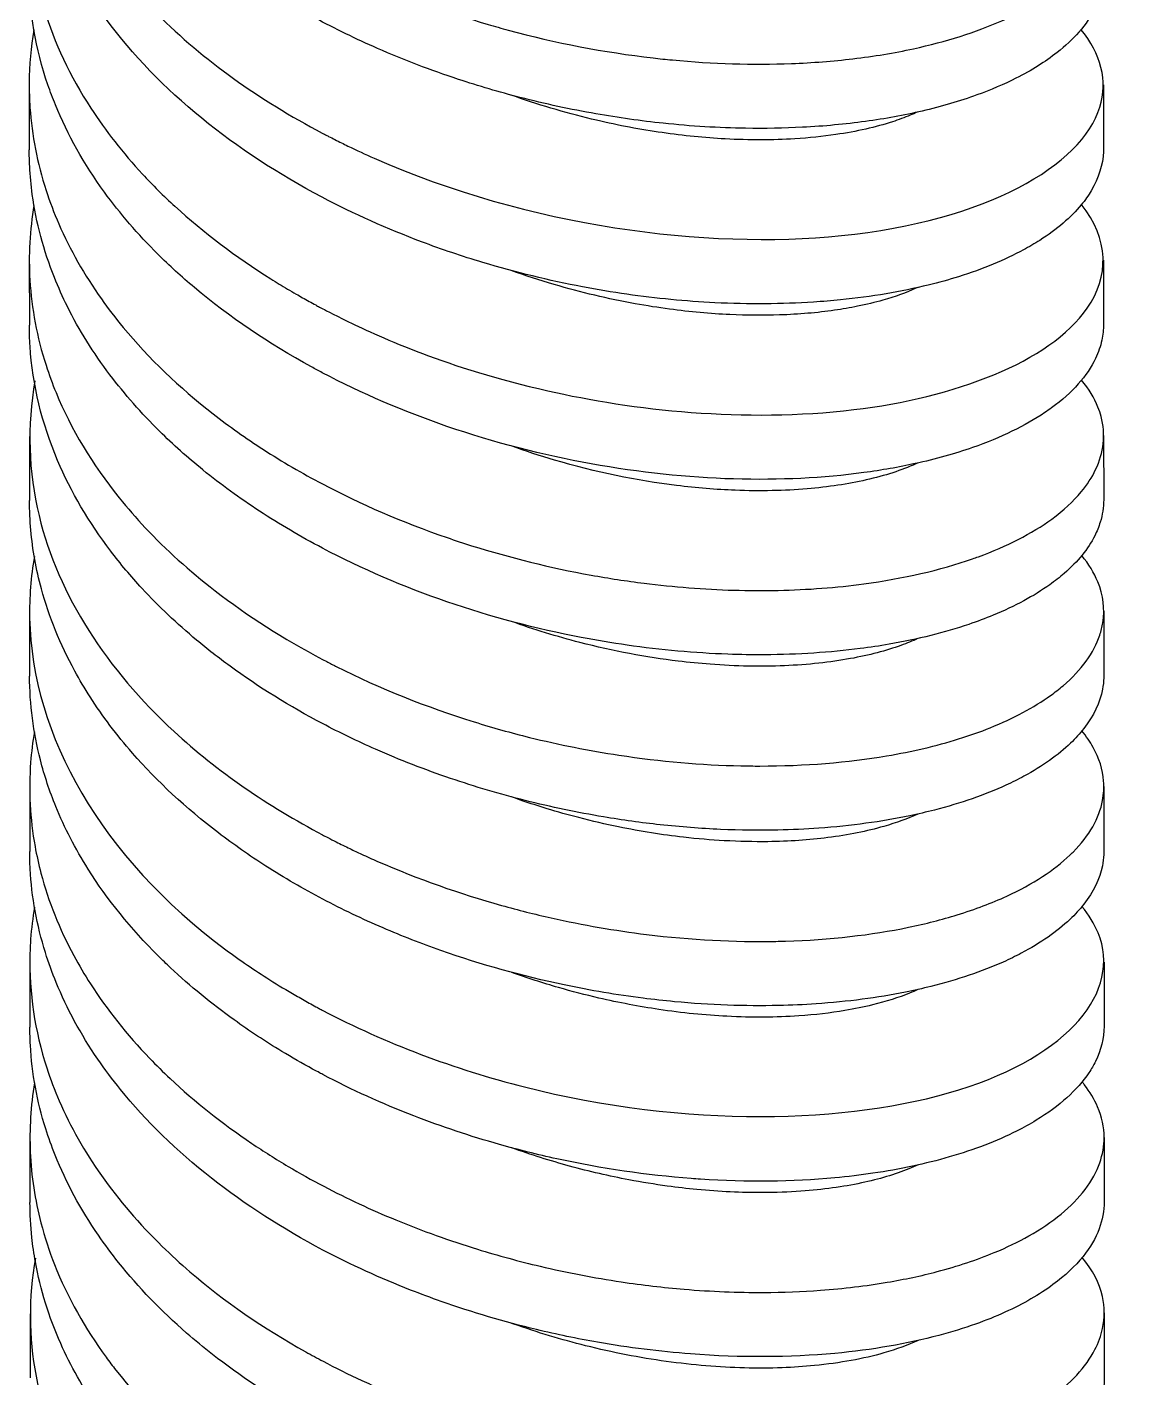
# Model space of a CAD drawing. Header units: millimetres. Extents: x 129 to 6329, y 33 to 3553.
# Drawn here: x 5159.26 to 5179.65, y 2827.37 to 2852.52 of the extents above; entities that cross this region are included whole.
import ezdxf

# ---------------------------------------------------------------- set-up
doc = ezdxf.new("R2010")
doc.units = ezdxf.units.MM
doc.layers.add('vistasIsometricas', color=255, linetype='Continuous')

msp = doc.modelspace()

# ---------------------------------------------------------------- linework, layer by layer
at = {"layer": 'vistasIsometricas', "extrusion": (1e-16, 0.816497, 0.57735)}
for p, q in [((5176.802, 2852.404), (5176.802, 2852.404)), ((5159.303, 2851.436), (5159.304, 2850.24)), ((5179.303, 2851.451), (5179.304, 2850.255)), ((5176.805, 2849.137), (5176.805, 2849.137)), ((5159.305, 2848.169), (5159.306, 2846.973)), ((5179.305, 2848.183), (5179.306, 2846.987)), ((5159.308, 2844.901), (5159.309, 2843.706)), ((5179.308, 2844.916), (5179.309, 2843.72)), ((5176.809, 2842.602), (5176.809, 2842.602)), ((5159.31, 2841.634), (5159.311, 2840.438)), ((5179.31, 2841.649), (5179.311, 2840.453)), ((5176.812, 2839.335), (5176.812, 2839.335)), ((5159.313, 2838.367), (5159.313, 2837.171)), ((5179.313, 2838.381), (5179.313, 2837.185)), ((5176.814, 2836.067), (5176.814, 2836.067)), ((5159.315, 2835.099), (5159.316, 2833.903)), ((5179.315, 2835.114), (5179.316, 2833.918)), ((5176.817, 2832.8), (5176.817, 2832.8)), ((5159.317, 2831.832), (5159.318, 2830.636)), ((5179.317, 2831.847), (5179.318, 2830.651)), ((5159.32, 2828.565), (5159.321, 2827.369)), ((5179.32, 2828.579), (5179.321, 2827.383))]:
    msp.add_line(p, q, dxfattribs=at)
at = {"layer": 'vistasIsometricas'}
for points, knots in [([(5179.302, 2853.522), (5179.302, 2853.481), (5179.3, 2853.441), (5179.281, 2853.229), (5179.233, 2853.058), (5179.078, 2852.733), (5178.976, 2852.579), (5178.731, 2852.298), (5178.596, 2852.171), (5178.224, 2851.878), (5177.968, 2851.717), (5177.453, 2851.458), (5177.21, 2851.354), (5176.633, 2851.145), (5176.292, 2851.044), (5175.594, 2850.882), (5175.242, 2850.817), (5174.498, 2850.715), (5174.107, 2850.678), (5173.357, 2850.64), (5173.004, 2850.633), (5172.142, 2850.647), (5171.629, 2850.677), (5170.693, 2850.776), (5170.275, 2850.834), (5169.383, 2850.991), (5168.911, 2851.093), (5168.056, 2851.313), (5167.673, 2851.425), (5166.782, 2851.719), (5166.279, 2851.911), (5165.389, 2852.301), (5165, 2852.49), (5164.335, 2852.849), (5164.056, 2853.012), (5163.563, 2853.322), (5163.348, 2853.467), (5162.603, 2853.999), (5162.111, 2854.412), (5161.547, 2854.976), (5161.428, 2855.102), (5160.915, 2855.672), (5160.57, 2856.135), (5160.163, 2856.82), (5160.052, 2857.026), (5159.71, 2857.743), (5159.533, 2858.264), (5159.393, 2858.95), (5159.366, 2859.108), (5159.313, 2859.525), (5159.297, 2859.784), (5159.297, 2860.042)], [0.567246, 0.567246, 0.567246, 0.567246, 0.584331, 0.584331, 0.656383, 0.656383, 0.723903, 0.723903, 0.78301, 0.78301, 0.865855, 0.865855, 0.928923, 0.928923, 1.004345, 1.004345, 1.073142, 1.073142, 1.142963, 1.142963, 1.202319, 1.202319, 1.284392, 1.284392, 1.349591, 1.349591, 1.4226, 1.4226, 1.482381, 1.482381, 1.563335, 1.563335, 1.629369, 1.629369, 1.679683, 1.679683, 1.72072, 1.72072, 1.825993, 1.825993, 1.855598, 1.855598, 1.957893, 1.957893, 2.001186, 2.001186, 2.106495, 2.106495, 2.137807, 2.137807, 2.188916, 2.188916, 2.188916, 2.188916]), ([(5159.397, 2859.005), (5159.27, 2858.276), (5159.27, 2857.538), (5159.409, 2856.81), (5159.685, 2855.362), (5160.486, 2853.963), (5161.693, 2852.761), (5162.543, 2851.914), (5163.591, 2851.166), (5164.757, 2850.551)], [0.826781853, 0.826781853, 0.826781853, 0.826781853, 0.827814522, 0.827814522, 0.827814522, 0.829866931, 0.829866931, 0.829866931, 0.831312016, 0.831312016, 0.831312016, 0.831312016]), ([(5164.758, 2849.355), (5163.943, 2849.785), (5163.188, 2850.278), (5161.824, 2851.389), (5161.227, 2852.007), (5160.631, 2852.814), (5160.529, 2852.963), (5160.119, 2853.601), (5159.868, 2854.105), (5159.615, 2854.808), (5159.556, 2854.997), (5159.371, 2855.703), (5159.302, 2856.226), (5159.299, 2856.759), (5159.299, 2856.767), (5159.299, 2856.775)], [0.0000173, 0.0000173, 0.0000173, 0.0000173, 0.1416785, 0.1416785, 0.2873093, 0.2873093, 0.3197907, 0.3197907, 0.4245694, 0.4245694, 0.4625425, 0.4625425, 0.5660471, 0.5660471, 0.5676052, 0.5676052, 0.5676052, 0.5676052]), ([(5159.387, 2855.739), (5159.354, 2855.543), (5159.331, 2855.346), (5159.316, 2855.149), (5159.266, 2854.449), (5159.336, 2853.739), (5159.529, 2853.036), (5159.545, 2852.978), (5159.562, 2852.919), (5159.58, 2852.86), (5159.772, 2852.232), (5160.064, 2851.611), (5160.452, 2851.013), (5160.725, 2850.592), (5161.047, 2850.181), (5161.412, 2849.787), (5161.602, 2849.582), (5161.804, 2849.381), (5162.017, 2849.186), (5162.548, 2848.7), (5163.148, 2848.246), (5163.804, 2847.834), (5163.905, 2847.77), (5164.008, 2847.708), (5164.112, 2847.646), (5164.166, 2847.614), (5164.219, 2847.583), (5164.273, 2847.552), (5164.353, 2847.506), (5164.433, 2847.461), (5164.515, 2847.416), (5164.555, 2847.394), (5164.596, 2847.371), (5164.637, 2847.349), (5164.661, 2847.336), (5164.685, 2847.323), (5164.71, 2847.31), (5164.726, 2847.302), (5164.743, 2847.293), (5164.758, 2847.285), (5164.759, 2847.284), (5164.76, 2847.284), (5164.76, 2847.284)], [0.833719134, 0.833719134, 0.833719134, 0.833719134, 0.833934774, 0.833934774, 0.833934774, 0.83469708, 0.83469708, 0.83469708, 0.834760799, 0.834760799, 0.834760799, 0.835444381, 0.835444381, 0.835444381, 0.835926617, 0.835926617, 0.835926617, 0.836177529, 0.836177529, 0.836177529, 0.836800981, 0.836800981, 0.836800981, 0.836897289, 0.836897289, 0.836897289, 0.836946708, 0.836946708, 0.836946708, 0.837019572, 0.837019572, 0.837019572, 0.837056003, 0.837056003, 0.837056003, 0.837077693, 0.837077693, 0.837077693, 0.837091665, 0.837091665, 0.837091665, 0.837092435, 0.837092435, 0.837092435, 0.837092435]), ([(5164.755, 2853.819), (5165.03, 2853.673), (5165.315, 2853.534), (5165.607, 2853.402), (5166.312, 2853.083), (5167.064, 2852.804), (5167.846, 2852.574), (5167.972, 2852.537), (5168.097, 2852.501), (5168.224, 2852.467), (5169.1, 2852.23), (5170.01, 2852.054), (5170.918, 2851.949), (5171.038, 2851.935), (5171.158, 2851.922), (5171.278, 2851.911), (5172.029, 2851.84), (5172.776, 2851.817), (5173.495, 2851.844), (5173.886, 2851.859), (5174.269, 2851.889), (5174.639, 2851.933), (5175.03, 2851.979), (5175.408, 2852.042), (5175.768, 2852.12), (5176.376, 2852.252), (5176.932, 2852.428), (5177.413, 2852.642), (5177.467, 2852.666), (5177.519, 2852.69), (5177.57, 2852.715), (5178.068, 2852.953), (5178.477, 2853.235), (5178.771, 2853.545), (5178.883, 2853.662), (5178.977, 2853.783), (5179.055, 2853.908), (5179.175, 2854.102), (5179.253, 2854.304), (5179.285, 2854.509), (5179.332, 2854.818), (5179.274, 2855.135), (5179.103, 2855.444), (5179.093, 2855.462), (5179.083, 2855.479), (5179.073, 2855.497), (5179.021, 2855.583), (5178.961, 2855.669), (5178.891, 2855.753)], [0.82553171, 0.82553171, 0.82553171, 0.82553171, 0.82601682, 0.82601682, 0.82601682, 0.82718657, 0.82718657, 0.82718657, 0.82737358, 0.82737358, 0.82737358, 0.82867017, 0.82867017, 0.82867017, 0.82884144, 0.82884144, 0.82884144, 0.82991394, 0.82991394, 0.82991394, 0.83049631, 0.83049631, 0.83049631, 0.83111089, 0.83111089, 0.83111089, 0.83215118, 0.83215118, 0.83215118, 0.83226588, 0.83226588, 0.83226588, 0.83338307, 0.83338307, 0.83338307, 0.83380604, 0.83380604, 0.83380604, 0.83446598, 0.83446598, 0.83446598, 0.83546091, 0.83546091, 0.83546091, 0.83551751, 0.83551751, 0.83551751, 0.83579746, 0.83579746, 0.83579746, 0.83579746]), ([(5164.761, 2846.088), (5164.693, 2846.124), (5164.626, 2846.16), (5164.559, 2846.196), (5163.765, 2846.63), (5163.03, 2847.126), (5162.38, 2847.673), (5162.14, 2847.874), (5161.912, 2848.083), (5161.697, 2848.297), (5161.327, 2848.665), (5160.994, 2849.052), (5160.703, 2849.452), (5160.326, 2849.973), (5160.019, 2850.518), (5159.791, 2851.077), (5159.741, 2851.2), (5159.695, 2851.322), (5159.652, 2851.446), (5159.42, 2852.121), (5159.302, 2852.814), (5159.302, 2853.508)], [0.160791775, 0.160791775, 0.160791775, 0.160791775, 0.160875622, 0.160875622, 0.160875622, 0.161870504, 0.161870504, 0.161870504, 0.162236864, 0.162236864, 0.162236864, 0.162865408, 0.162865408, 0.162865408, 0.163681952, 0.163681952, 0.163681952, 0.163860288, 0.163860288, 0.163860288, 0.164835355, 0.164835355, 0.164835355, 0.164835355]), ([(5159.39, 2852.472), (5159.335, 2852.146), (5159.306, 2851.817), (5159.302, 2851.334), (5159.307, 2851.18), (5159.352, 2850.507), (5159.453, 2849.991), (5159.686, 2849.273), (5159.765, 2849.064), (5160.063, 2848.378), (5160.329, 2847.912), (5160.774, 2847.282), (5160.91, 2847.105), (5161.53, 2846.355), (5162.093, 2845.815), (5163.026, 2845.089), (5163.338, 2844.868), (5164.015, 2844.431), (5164.382, 2844.217), (5164.762, 2844.017)], [2.6086824, 2.6086824, 2.6086824, 2.6086824, 2.6735431, 2.6735431, 2.7039789, 2.7039789, 2.8064462, 2.8064462, 2.8489502, 2.8489502, 2.9474521, 2.9474521, 2.9867443, 2.9867443, 3.1173708, 3.1173708, 3.1783057, 3.1783057, 3.2443084, 3.2443084, 3.2443084, 3.2443084]), ([(5164.757, 2850.551), (5164.774, 2850.543), (5164.797, 2850.53), (5164.817, 2850.52), (5164.836, 2850.51), (5164.856, 2850.499), (5164.876, 2850.489), (5164.916, 2850.469), (5164.956, 2850.448), (5164.996, 2850.428), (5165.076, 2850.388), (5165.157, 2850.348), (5165.237, 2850.309), (5165.399, 2850.231), (5165.563, 2850.155), (5165.728, 2850.082), (5168.602, 2848.809), (5171.896, 2848.382), (5174.426, 2848.641), (5177.122, 2848.918), (5178.9, 2849.94), (5179.239, 2851.032), (5179.392, 2851.526), (5179.257, 2852.026), (5178.882, 2852.481)], [0.831312016, 0.831312016, 0.831312016, 0.831312016, 0.831332223, 0.831332223, 0.831332223, 0.831352431, 0.831352431, 0.831352431, 0.831392845, 0.831392845, 0.831392845, 0.831473675, 0.831473675, 0.831473675, 0.831635334, 0.831635334, 0.831635334, 0.834450717, 0.834450717, 0.834450717, 0.837452316, 0.837452316, 0.837452316, 0.838808717, 0.838808717, 0.838808717, 0.838808717]), ([(5175.838, 2850.939), (5175.795, 2850.919), (5175.751, 2850.9), (5175.601, 2850.838), (5175.491, 2850.798), (5175.065, 2850.66), (5174.713, 2850.579), (5174.08, 2850.486), (5173.824, 2850.46), (5173.149, 2850.418), (5172.715, 2850.417), (5171.882, 2850.461), (5171.49, 2850.5), (5170.688, 2850.615), (5170.28, 2850.691), (5169.365, 2850.905), (5168.858, 2851.052), (5168.33, 2851.238), (5168.302, 2851.248), (5168.275, 2851.258)], [-13.5983399, -13.5983399, -13.5983399, -13.5983399, -13.5844388, -13.5844388, -13.552887, -13.552887, -13.4696687, -13.4696687, -13.4180441, -13.4180441, -13.3398011, -13.3398011, -13.2743835, -13.2743835, -13.2090469, -13.2090469, -13.1290321, -13.1290321, -13.1246576, -13.1246576, -13.1246576, -13.1246576]), ([(5164.763, 2842.821), (5164.357, 2843.034), (5163.966, 2843.264), (5163.222, 2843.751), (5162.87, 2844.007), (5162.253, 2844.508), (5161.983, 2844.749), (5161.39, 2845.335), (5161.082, 2845.685), (5160.498, 2846.458), (5160.232, 2846.883), (5159.926, 2847.497), (5159.846, 2847.677), (5159.571, 2848.366), (5159.432, 2848.884), (5159.337, 2849.581), (5159.321, 2849.755), (5159.307, 2850.033), (5159.304, 2850.137), (5159.304, 2850.24)], [0.0000201, 0.0000201, 0.0000201, 0.0000201, 0.0704975, 0.0704975, 0.1402878, 0.1402878, 0.2002344, 0.2002344, 0.2808073, 0.2808073, 0.3716832, 0.3716832, 0.4086826, 0.4086826, 0.5124182, 0.5124182, 0.5467858, 0.5467858, 0.5672394, 0.5672394, 0.5672394, 0.5672394]), ([(5179.304, 2850.255), (5179.304, 2850.238), (5179.304, 2850.222), (5179.294, 2849.959), (5179.219, 2849.714), (5179.025, 2849.387), (5178.962, 2849.299), (5178.698, 2848.979), (5178.44, 2848.757), (5178.023, 2848.491), (5177.921, 2848.432), (5177.465, 2848.186), (5177.061, 2848.018), (5176.427, 2847.819), (5176.238, 2847.767), (5175.541, 2847.596), (5174.993, 2847.503), (5174.243, 2847.427), (5174.076, 2847.413), (5173.319, 2847.364), (5172.704, 2847.359), (5171.799, 2847.404), (5171.526, 2847.424), (5170.708, 2847.503), (5170.158, 2847.582), (5168.984, 2847.805), (5168.362, 2847.956), (5167.364, 2848.256), (5166.984, 2848.384), (5165.97, 2848.766), (5165.35, 2849.043), (5164.758, 2849.355)], [2.189283, 2.189283, 2.189283, 2.189283, 2.196176, 2.196176, 2.299485, 2.299485, 2.338301, 2.338301, 2.443264, 2.443264, 2.474849, 2.474849, 2.577669, 2.577669, 2.618604, 2.618604, 2.723871, 2.723871, 2.753501, 2.753501, 2.855751, 2.855751, 2.899261, 2.899261, 2.984765, 2.984765, 3.081041, 3.081041, 3.141132, 3.141132, 3.243951, 3.243951, 3.243951, 3.243951]), ([(5159.392, 2849.204), (5159.315, 2848.744), (5159.288, 2848.277), (5159.316, 2847.808), (5159.348, 2847.279), (5159.448, 2846.749), (5159.617, 2846.225), (5159.672, 2846.055), (5159.734, 2845.885), (5159.803, 2845.717), (5160.082, 2845.041), (5160.477, 2844.381), (5160.981, 2843.756), (5161.132, 2843.568), (5161.294, 2843.383), (5161.464, 2843.202), (5161.851, 2842.79), (5162.286, 2842.397), (5162.763, 2842.028), (5163.368, 2841.56), (5164.041, 2841.13), (5164.764, 2840.749)], [0.845029408, 0.845029408, 0.845029408, 0.845029408, 0.845570938, 0.845570938, 0.845570938, 0.846182492, 0.846182492, 0.846182492, 0.846381164, 0.846381164, 0.846381164, 0.847178008, 0.847178008, 0.847178008, 0.847417799, 0.847417799, 0.847417799, 0.847962133, 0.847962133, 0.847962133, 0.848653107, 0.848653107, 0.848653107, 0.848653107]), ([(5164.76, 2847.284), (5164.777, 2847.275), (5164.936, 2847.188), (5165.248, 2847.038), (5165.856, 2846.744), (5167.071, 2846.18), (5168.959, 2845.751), (5170.532, 2845.393), (5172.612, 2845.154), (5174.659, 2845.4), (5176.506, 2845.621), (5178.303, 2846.277), (5179.004, 2847.289), (5179.409, 2847.873), (5179.418, 2848.575), (5178.888, 2849.224)], [0.83709244, 0.83709244, 0.83709244, 0.83709244, 0.83913172, 0.83913172, 0.83913172, 0.84310332, 0.84310332, 0.84310332, 0.84641328, 0.84641328, 0.84641328, 0.84940017, 0.84940017, 0.84940017, 0.85112474, 0.85112474, 0.85112474, 0.85112474]), ([(5175.84, 2847.672), (5175.832, 2847.668), (5175.823, 2847.664), (5175.632, 2847.578), (5175.426, 2847.503), (5175.05, 2847.396), (5174.892, 2847.358), (5174.588, 2847.296), (5174.445, 2847.271), (5173.977, 2847.204), (5173.635, 2847.175), (5172.977, 2847.153), (5172.667, 2847.155), (5171.985, 2847.186), (5171.61, 2847.22), (5171.014, 2847.299), (5170.8, 2847.333), (5170.087, 2847.462), (5169.581, 2847.581), (5168.808, 2847.809), (5168.542, 2847.895), (5168.277, 2847.99)], [-14.3015311, -14.3015311, -14.3015311, -14.3015311, -14.2988111, -14.2988111, -14.2405122, -14.2405122, -14.2024455, -14.2024455, -14.1708421, -14.1708421, -14.1032973, -14.1032973, -14.0478996, -14.0478996, -13.985, -13.985, -13.9503583, -13.9503583, -13.8702624, -13.8702624, -13.8279097, -13.8279097, -13.8279097, -13.8279097]), ([(5179.311, 2840.453), (5179.311, 2840.437), (5179.311, 2840.422), (5179.308, 2840.335), (5179.3, 2840.265), (5179.239, 2839.944), (5179.122, 2839.698), (5178.867, 2839.369), (5178.785, 2839.278), (5178.463, 2838.968), (5178.171, 2838.761), (5177.716, 2838.515), (5177.604, 2838.459), (5177.097, 2838.227), (5176.651, 2838.071), (5176.008, 2837.906), (5175.854, 2837.87), (5175.174, 2837.728), (5174.607, 2837.649), (5173.757, 2837.588), (5173.502, 2837.576), (5172.895, 2837.564), (5172.539, 2837.568), (5171.807, 2837.6), (5171.431, 2837.629), (5170.701, 2837.708), (5170.349, 2837.757), (5169.51, 2837.898), (5169.023, 2838), (5168.07, 2838.24), (5167.605, 2838.378), (5166.673, 2838.695), (5166.207, 2838.876), (5165.416, 2839.225), (5165.086, 2839.384), (5164.155, 2839.875), (5163.578, 2840.232), (5162.829, 2840.779), (5162.621, 2840.941), (5162.054, 2841.414), (5161.714, 2841.736), (5161.196, 2842.297), (5161.002, 2842.528), (5160.413, 2843.303), (5160.081, 2843.868), (5159.538, 2845.146), (5159.365, 2845.861), (5159.311, 2846.713), (5159.306, 2846.843), (5159.306, 2846.973)], [0.567454, 0.567454, 0.567454, 0.567454, 0.573996, 0.573996, 0.603679, 0.603679, 0.708957, 0.708957, 0.750098, 0.750098, 0.852867, 0.852867, 0.884311, 0.884311, 0.989297, 0.989297, 1.020925, 1.020925, 1.126202, 1.126202, 1.169934, 1.169934, 1.228456, 1.228456, 1.288214, 1.288214, 1.343128, 1.343128, 1.418366, 1.418366, 1.491011, 1.491011, 1.566175, 1.566175, 1.621957, 1.621957, 1.728037, 1.728037, 1.770665, 1.770665, 1.849048, 1.849048, 1.901515, 1.901515, 2.021189, 2.021189, 2.163784, 2.163784, 2.189433, 2.189433, 2.189433, 2.189433]), ([(5179.306, 2846.987), (5179.306, 2846.89), (5179.296, 2846.792), (5179.275, 2846.695), (5179.25, 2846.581), (5179.211, 2846.467), (5179.157, 2846.354), (5179.002, 2846.029), (5178.727, 2845.717), (5178.34, 2845.434), (5178.299, 2845.404), (5178.257, 2845.375), (5178.214, 2845.346), (5177.848, 2845.099), (5177.394, 2844.878), (5176.867, 2844.694), (5176.538, 2844.579), (5176.18, 2844.478), (5175.797, 2844.394), (5175.494, 2844.328), (5175.176, 2844.272), (5174.844, 2844.227), (5174.094, 2844.126), (5173.276, 2844.084), (5172.419, 2844.109), (5171.563, 2844.134), (5170.668, 2844.227), (5169.768, 2844.39), (5168.867, 2844.553), (5167.961, 2844.786), (5167.082, 2845.089), (5166.278, 2845.366), (5165.496, 2845.7), (5164.761, 2846.088)], [0.153274607, 0.153274607, 0.153274607, 0.153274607, 0.153566349, 0.153566349, 0.153566349, 0.15391144, 0.15391144, 0.15391144, 0.154906314, 0.154906314, 0.154906314, 0.155011434, 0.155011434, 0.155011434, 0.155901194, 0.155901194, 0.155901194, 0.15645652, 0.15645652, 0.15645652, 0.156896091, 0.156896091, 0.156896091, 0.157890965, 0.157890965, 0.157890965, 0.158885843, 0.158885843, 0.158885843, 0.159880747, 0.159880747, 0.159880747, 0.160791775, 0.160791775, 0.160791775, 0.160791775]), ([(5159.41, 2845.939), (5159.263, 2845.093), (5159.288, 2844.244), (5159.486, 2843.427), (5159.848, 2841.937), (5160.755, 2840.554), (5162, 2839.407), (5162.806, 2838.663), (5163.752, 2838.017), (5164.767, 2837.482)], [0.849022682, 0.849022682, 0.849022682, 0.849022682, 0.850373292, 0.850373292, 0.850373292, 0.85283655, 0.85283655, 0.85283655, 0.854433458, 0.854433458, 0.854433458, 0.854433458]), ([(5164.762, 2844.017), (5165.467, 2843.645), (5166.246, 2843.306), (5167.084, 2843.017), (5167.235, 2842.965), (5167.387, 2842.915), (5167.541, 2842.867), (5168.253, 2842.643), (5169.001, 2842.457), (5169.769, 2842.318), (5170.094, 2842.26), (5170.421, 2842.209), (5170.751, 2842.168), (5171.306, 2842.098), (5171.866, 2842.054), (5172.421, 2842.038), (5172.976, 2842.022), (5173.526, 2842.033), (5174.061, 2842.074), (5174.327, 2842.094), (5174.589, 2842.121), (5174.846, 2842.156), (5175.576, 2842.254), (5176.263, 2842.411), (5176.868, 2842.622), (5176.905, 2842.635), (5176.941, 2842.648), (5176.977, 2842.661), (5177.507, 2842.855), (5177.971, 2843.092), (5178.342, 2843.363), (5178.558, 2843.521), (5178.742, 2843.69), (5178.89, 2843.868), (5179.001, 2844.002), (5179.091, 2844.14), (5179.159, 2844.283), (5179.311, 2844.601), (5179.35, 2844.938), (5179.26, 2845.274), (5179.245, 2845.332), (5179.226, 2845.389), (5179.203, 2845.447), (5179.135, 2845.617), (5179.034, 2845.786), (5178.898, 2845.951)], [0.84287277, 0.84287277, 0.84287277, 0.84287277, 0.8443347, 0.8443347, 0.8443347, 0.84459762, 0.84459762, 0.84459762, 0.84581018, 0.84581018, 0.84581018, 0.84632246, 0.84632246, 0.84632246, 0.84718461, 0.84718461, 0.84718461, 0.84804731, 0.84804731, 0.84804731, 0.84847625, 0.84847625, 0.84847625, 0.84969849, 0.84969849, 0.84969849, 0.84977215, 0.84977215, 0.84977215, 0.85086144, 0.85086144, 0.85086144, 0.851497, 0.851497, 0.851497, 0.851973, 0.851973, 0.851973, 0.85303938, 0.85303938, 0.85303938, 0.85322185, 0.85322185, 0.85322185, 0.85376307, 0.85376307, 0.85376307, 0.85376307]), ([(5175.843, 2844.404), (5175.831, 2844.399), (5175.82, 2844.394), (5175.546, 2844.272), (5175.237, 2844.17), (5174.552, 2844.015), (5174.184, 2843.958), (5173.368, 2843.89), (5172.919, 2843.88), (5172.095, 2843.912), (5171.73, 2843.941), (5170.619, 2844.079), (5169.852, 2844.235), (5168.815, 2844.54), (5168.546, 2844.627), (5168.28, 2844.723)], [-13.6793017, -13.6793017, -13.6793017, -13.6793017, -13.6756833, -13.6756833, -13.5923111, -13.5923111, -13.5135427, -13.5135427, -13.4311398, -13.4311398, -13.3697357, -13.3697357, -13.2481094, -13.2481094, -13.205404, -13.205404, -13.205404, -13.205404]), ([(5164.768, 2836.286), (5164.403, 2836.478), (5164.05, 2836.683), (5163.403, 2837.097), (5163.108, 2837.304), (5162.226, 2837.978), (5161.689, 2838.475), (5160.931, 2839.342), (5160.668, 2839.691), (5160.335, 2840.209), (5160.24, 2840.37), (5159.88, 2841.03), (5159.672, 2841.541), (5159.482, 2842.243), (5159.44, 2842.426), (5159.342, 2842.973), (5159.309, 2843.339), (5159.309, 2843.706)], [0.0000201, 0.0000201, 0.0000201, 0.0000201, 0.0634025, 0.0634025, 0.1207945, 0.1207945, 0.2426761, 0.2426761, 0.319951, 0.319951, 0.3541856, 0.3541856, 0.4585744, 0.4585744, 0.4950468, 0.4950468, 0.5673428, 0.5673428, 0.5673428, 0.5673428]), ([(5179.309, 2843.72), (5179.309, 2843.581), (5179.287, 2843.442), (5179.218, 2843.218), (5179.184, 2843.133), (5179.018, 2842.807), (5178.829, 2842.572), (5178.492, 2842.279), (5178.401, 2842.208), (5178.011, 2841.93), (5177.658, 2841.739), (5177.106, 2841.511), (5176.955, 2841.455), (5176.349, 2841.25), (5175.852, 2841.125), (5175.137, 2841.001), (5174.958, 2840.974), (5174.215, 2840.878), (5173.62, 2840.839), (5172.771, 2840.834), (5172.541, 2840.837), (5171.698, 2840.868), (5171.071, 2840.923), (5170.153, 2841.055), (5169.868, 2841.103), (5168.742, 2841.318), (5167.902, 2841.54), (5166.277, 2842.1), (5165.498, 2842.433), (5164.763, 2842.821)], [2.189173, 2.189173, 2.189173, 2.189173, 2.247679, 2.247679, 2.283934, 2.283934, 2.388263, 2.388263, 2.422764, 2.422764, 2.526546, 2.526546, 2.563358, 2.563358, 2.667846, 2.667846, 2.701662, 2.701662, 2.805218, 2.805218, 2.842983, 2.842983, 2.941943, 2.941943, 2.986084, 2.986084, 3.116262, 3.116262, 3.243996, 3.243996, 3.243996, 3.243996]), ([(5159.4, 2842.667), (5159.334, 2842.289), (5159.304, 2841.904), (5159.311, 2841.516), (5159.355, 2839.333), (5160.644, 2837.066), (5162.967, 2835.342), (5163.227, 2835.15), (5163.499, 2834.964), (5163.781, 2834.785), (5163.939, 2834.685), (5164.101, 2834.587), (5164.266, 2834.492), (5164.348, 2834.445), (5164.431, 2834.398), (5164.515, 2834.351), (5164.557, 2834.328), (5164.599, 2834.305), (5164.642, 2834.282), (5164.663, 2834.271), (5164.684, 2834.26), (5164.705, 2834.248), (5164.727, 2834.237), (5164.758, 2834.22), (5164.769, 2834.214)], [0.857812991, 0.857812991, 0.857812991, 0.857812991, 0.858114565, 0.858114565, 0.858114565, 0.859811357, 0.859811357, 0.859811357, 0.860001089, 0.860001089, 0.860001089, 0.860107451, 0.860107451, 0.860107451, 0.860160631, 0.860160631, 0.860160631, 0.860187221, 0.860187221, 0.860187221, 0.860200517, 0.860200517, 0.860200517, 0.860213812, 0.860213812, 0.860213812, 0.860213812]), ([(5164.764, 2840.749), (5164.842, 2840.708), (5164.892, 2840.682), (5164.957, 2840.649), (5164.978, 2840.639), (5164.999, 2840.628), (5165.021, 2840.617), (5165.837, 2840.206), (5166.704, 2839.861), (5167.59, 2839.585), (5167.93, 2839.479), (5168.273, 2839.383), (5168.617, 2839.298), (5169.173, 2839.161), (5169.731, 2839.05), (5170.284, 2838.966), (5171.058, 2838.848), (5171.821, 2838.783), (5172.554, 2838.767), (5172.672, 2838.765), (5172.79, 2838.764), (5172.906, 2838.764), (5173.749, 2838.764), (5174.546, 2838.83), (5175.268, 2838.952), (5175.506, 2838.993), (5175.737, 2839.039), (5175.958, 2839.091), (5176.411, 2839.198), (5176.826, 2839.328), (5177.197, 2839.477), (5177.634, 2839.653), (5178.009, 2839.855), (5178.317, 2840.076), (5178.4, 2840.136), (5178.479, 2840.197), (5178.552, 2840.259), (5178.897, 2840.553), (5179.127, 2840.874), (5179.236, 2841.201), (5179.262, 2841.278), (5179.281, 2841.356), (5179.293, 2841.433), (5179.333, 2841.688), (5179.302, 2841.944), (5179.199, 2842.194), (5179.131, 2842.361), (5179.031, 2842.525), (5178.901, 2842.684)], [0.848653107, 0.848653107, 0.848653107, 0.848653107, 0.848727677, 0.848727677, 0.848727677, 0.848752247, 0.848752247, 0.848752247, 0.849693196, 0.849693196, 0.849693196, 0.85005467, 0.85005467, 0.85005467, 0.850638549, 0.850638549, 0.850638549, 0.851456234, 0.851456234, 0.851456234, 0.851588345, 0.851588345, 0.851588345, 0.852542667, 0.852542667, 0.852542667, 0.852857798, 0.852857798, 0.852857798, 0.853501597, 0.853501597, 0.853501597, 0.854259361, 0.854259361, 0.854259361, 0.854465165, 0.854465165, 0.854465165, 0.855433456, 0.855433456, 0.855433456, 0.855660925, 0.855660925, 0.855660925, 0.856406553, 0.856406553, 0.856406553, 0.856906033, 0.856906033, 0.856906033, 0.856906033]), ([(5175.845, 2841.137), (5175.749, 2841.093), (5175.645, 2841.05), (5175.259, 2840.911), (5174.943, 2840.827), (5174.219, 2840.695), (5173.808, 2840.65), (5172.929, 2840.613), (5172.464, 2840.621), (5171.785, 2840.673), (5171.588, 2840.692), (5170.792, 2840.789), (5170.177, 2840.904), (5169.13, 2841.174), (5168.704, 2841.304), (5168.282, 2841.456)], [-15.5474528, -15.5474528, -15.5474528, -15.5474528, -15.516204, -15.516204, -15.4378359, -15.4378359, -15.354581, -15.354581, -15.2723339, -15.2723339, -15.2394065, -15.2394065, -15.1411484, -15.1411484, -15.0736202, -15.0736202, -15.0736202, -15.0736202]), ([(5164.77, 2833.019), (5164.721, 2833.045), (5164.644, 2833.086), (5164.581, 2833.12), (5164.386, 2833.226), (5164.194, 2833.337), (5164.006, 2833.45), (5163.7, 2833.636), (5163.403, 2833.832), (5163.119, 2834.036), (5162.696, 2834.341), (5162.299, 2834.665), (5161.935, 2835.007), (5161.857, 2835.08), (5161.781, 2835.153), (5161.706, 2835.228), (5161.196, 2835.736), (5160.756, 2836.279), (5160.399, 2836.846), (5160.162, 2837.224), (5159.962, 2837.612), (5159.8, 2838.008), (5159.683, 2838.294), (5159.587, 2838.584), (5159.511, 2838.876), (5159.379, 2839.392), (5159.312, 2839.915), (5159.311, 2840.438)], [0.137670412, 0.137670412, 0.137670412, 0.137670412, 0.137749006, 0.137749006, 0.137749006, 0.137993413, 0.137993413, 0.137993413, 0.138392953, 0.138392953, 0.138392953, 0.138988283, 0.138988283, 0.138988283, 0.139115495, 0.139115495, 0.139115495, 0.139983153, 0.139983153, 0.139983153, 0.140560581, 0.140560581, 0.140560581, 0.140978038, 0.140978038, 0.140978038, 0.141713934, 0.141713934, 0.141713934, 0.141713934]), ([(5159.399, 2839.403), (5159.367, 2839.213), (5159.344, 2839.023), (5159.291, 2838.309), (5159.318, 2837.785), (5159.442, 2837.099), (5159.479, 2836.933), (5159.66, 2836.246), (5159.865, 2835.733), (5160.229, 2835.056), (5160.333, 2834.879), (5160.755, 2834.224), (5161.123, 2833.761), (5161.668, 2833.194), (5161.796, 2833.067), (5162.387, 2832.512), (5162.896, 2832.109), (5163.667, 2831.589), (5163.893, 2831.446), (5164.342, 2831.18), (5164.563, 2831.057), (5165.221, 2830.711), (5165.669, 2830.502), (5166.624, 2830.108), (5167.132, 2829.926), (5168.035, 2829.648), (5168.425, 2829.542), (5169.321, 2829.33), (5169.826, 2829.233), (5170.721, 2829.099), (5171.112, 2829.054), (5172.002, 2828.979), (5172.496, 2828.96), (5173.338, 2828.963), (5173.692, 2828.976), (5174.469, 2829.033), (5174.884, 2829.084), (5175.603, 2829.206), (5175.913, 2829.272), (5176.592, 2829.45), (5176.949, 2829.569), (5177.503, 2829.799), (5177.718, 2829.902), (5178.14, 2830.141), (5178.341, 2830.277), (5178.693, 2830.567), (5178.843, 2830.72), (5179.085, 2831.04), (5179.176, 2831.206), (5179.29, 2831.531), (5179.318, 2831.69), (5179.317, 2832.039), (5179.276, 2832.229), (5179.136, 2832.557), (5179.053, 2832.696), (5178.935, 2832.848), (5178.922, 2832.865), (5178.908, 2832.882)], [0.986685, 0.986685, 0.986685, 0.986685, 1.024281, 1.024281, 1.127585, 1.127585, 1.160659, 1.160659, 1.265309, 1.265309, 1.302755, 1.302755, 1.406383, 1.406383, 1.436731, 1.436731, 1.542053, 1.542053, 1.584062, 1.584062, 1.623221, 1.623221, 1.698254, 1.698254, 1.779202, 1.779202, 1.839951, 1.839951, 1.917997, 1.917997, 1.979247, 1.979247, 2.059042, 2.059042, 2.119343, 2.119343, 2.195376, 2.195376, 2.257976, 2.257976, 2.340443, 2.340443, 2.399667, 2.399667, 2.468319, 2.468319, 2.538693, 2.538693, 2.610292, 2.610292, 2.676963, 2.676963, 2.756853, 2.756853, 2.817108, 2.817108, 2.824715, 2.824715, 2.824715, 2.824715]), ([(5164.767, 2837.482), (5164.783, 2837.473), (5164.83, 2837.448), (5164.862, 2837.432), (5164.914, 2837.405), (5164.966, 2837.378), (5165.019, 2837.352), (5165.103, 2837.309), (5165.188, 2837.268), (5165.274, 2837.226), (5165.346, 2837.191), (5165.419, 2837.157), (5165.492, 2837.123), (5165.592, 2837.077), (5165.691, 2837.032), (5165.791, 2836.988), (5166.541, 2836.66), (5167.319, 2836.386), (5168.1, 2836.168), (5168.407, 2836.082), (5168.715, 2836.005), (5169.023, 2835.936), (5169.619, 2835.802), (5170.213, 2835.7), (5170.795, 2835.628), (5171.63, 2835.525), (5172.44, 2835.485), (5173.203, 2835.499), (5173.263, 2835.5), (5173.323, 2835.501), (5173.383, 2835.503), (5174.215, 2835.528), (5174.987, 2835.619), (5175.675, 2835.761), (5175.996, 2835.827), (5176.299, 2835.905), (5176.581, 2835.992), (5176.918, 2836.096), (5177.227, 2836.213), (5177.504, 2836.341), (5177.995, 2836.568), (5178.389, 2836.828), (5178.681, 2837.106), (5178.701, 2837.125), (5178.72, 2837.143), (5178.738, 2837.162), (5179.043, 2837.469), (5179.226, 2837.795), (5179.288, 2838.122), (5179.311, 2838.243), (5179.318, 2838.365), (5179.308, 2838.485), (5179.292, 2838.698), (5179.226, 2838.908), (5179.113, 2839.111), (5179.055, 2839.215), (5178.985, 2839.317), (5178.903, 2839.417)], [0.854433459, 0.854433459, 0.854433459, 0.854433459, 0.854459713, 0.854459713, 0.854459713, 0.854502461, 0.854502461, 0.854502461, 0.854571463, 0.854571463, 0.854571463, 0.854630058, 0.854630058, 0.854630058, 0.854709469, 0.854709469, 0.854709469, 0.85530374, 0.85530374, 0.85530374, 0.855537501, 0.855537501, 0.855537501, 0.855991124, 0.855991124, 0.855991124, 0.856641544, 0.856641544, 0.856641544, 0.856693061, 0.856693061, 0.856693061, 0.857410533, 0.857410533, 0.857410533, 0.857745587, 0.857745587, 0.857745587, 0.858144636, 0.858144636, 0.858144636, 0.858849629, 0.858849629, 0.858849629, 0.858896541, 0.858896541, 0.858896541, 0.859667637, 0.859667637, 0.859667637, 0.859953672, 0.859953672, 0.859953672, 0.860459487, 0.860459487, 0.860459487, 0.860718758, 0.860718758, 0.860718758, 0.860718758]), ([(5175.847, 2837.87), (5175.661, 2837.784), (5175.449, 2837.706), (5174.904, 2837.55), (5174.555, 2837.479), (5173.825, 2837.386), (5173.451, 2837.36), (5172.794, 2837.352), (5172.522, 2837.358), (5171.997, 2837.387), (5171.744, 2837.408), (5171.092, 2837.483), (5170.687, 2837.547), (5170.031, 2837.681), (5169.783, 2837.738), (5169.141, 2837.905), (5168.747, 2838.025), (5168.332, 2838.171), (5168.308, 2838.18), (5168.284, 2838.188)], [-16.0883608, -16.0883608, -16.0883608, -16.0883608, -16.0280628, -16.0280628, -15.948455, -15.948455, -15.876188, -15.876188, -15.8282047, -15.8282047, -15.7857578, -15.7857578, -15.720253, -15.720253, -15.6808926, -15.6808926, -15.6185585, -15.6185585, -15.6146922, -15.6146922, -15.6146922, -15.6146922]), ([(5164.772, 2829.751), (5164.023, 2830.146), (5163.325, 2830.594), (5162.049, 2831.598), (5161.48, 2832.151), (5160.851, 2832.928), (5160.711, 2833.116), (5160.265, 2833.768), (5160.006, 2834.244), (5159.73, 2834.917), (5159.663, 2835.102), (5159.445, 2835.803), (5159.35, 2836.325), (5159.316, 2836.957), (5159.313, 2837.064), (5159.313, 2837.171)], [0.0000123, 0.0000123, 0.0000123, 0.0000123, 0.1302032, 0.1302032, 0.263474, 0.263474, 0.3051175, 0.3051175, 0.4051847, 0.4051847, 0.4427902, 0.4427902, 0.5463819, 0.5463819, 0.5674898, 0.5674898, 0.5674898, 0.5674898]), ([(5179.313, 2837.185), (5179.313, 2837.162), (5179.313, 2837.139), (5179.308, 2837.045), (5179.299, 2836.974), (5179.234, 2836.661), (5179.119, 2836.422), (5178.864, 2836.095), (5178.777, 2836), (5178.44, 2835.68), (5178.137, 2835.469), (5177.666, 2835.221), (5177.553, 2835.166), (5177.04, 2834.937), (5176.59, 2834.784), (5175.938, 2834.621), (5175.78, 2834.586), (5175.101, 2834.449), (5174.543, 2834.375), (5173.725, 2834.319), (5173.493, 2834.309), (5172.632, 2834.29), (5171.982, 2834.313), (5171.123, 2834.394), (5170.928, 2834.415), (5170.247, 2834.502), (5169.757, 2834.584), (5168.493, 2834.85), (5167.722, 2835.063), (5166.605, 2835.457), (5166.245, 2835.597), (5165.507, 2835.915), (5165.132, 2836.094), (5164.768, 2836.286)], [2.189259, 2.189259, 2.189259, 2.189259, 2.198957, 2.198957, 2.228695, 2.228695, 2.330973, 2.330973, 2.374351, 2.374351, 2.479654, 2.479654, 2.511031, 2.511031, 2.61584, 2.61584, 2.648189, 2.648189, 2.751256, 2.751256, 2.791108, 2.791108, 2.896247, 2.896247, 2.926824, 2.926824, 3.002749, 3.002749, 3.122466, 3.122466, 3.180616, 3.180616, 3.243906, 3.243906, 3.243906, 3.243906]), ([(5159.402, 2836.135), (5159.368, 2835.936), (5159.344, 2835.736), (5159.33, 2835.537), (5159.323, 2835.441), (5159.319, 2835.345), (5159.317, 2835.249), (5159.3, 2834.54), (5159.407, 2833.831), (5159.631, 2833.142), (5159.698, 2832.935), (5159.776, 2832.73), (5159.864, 2832.527), (5160.071, 2832.051), (5160.334, 2831.586), (5160.648, 2831.141), (5160.974, 2830.678), (5161.354, 2830.236), (5161.782, 2829.818), (5161.946, 2829.658), (5162.117, 2829.501), (5162.295, 2829.348), (5162.939, 2828.794), (5163.667, 2828.293), (5164.452, 2827.854), (5164.559, 2827.795), (5164.666, 2827.737), (5164.774, 2827.68)], [0.867016782, 0.867016782, 0.867016782, 0.867016782, 0.867308684, 0.867308684, 0.867308684, 0.867448937, 0.867448937, 0.867448937, 0.868485734, 0.868485734, 0.868485734, 0.868797297, 0.868797297, 0.868797297, 0.869528441, 0.869528441, 0.869528441, 0.870285911, 0.870285911, 0.870285911, 0.870577129, 0.870577129, 0.870577129, 0.871631909, 0.871631909, 0.871631909, 0.871774524, 0.871774524, 0.871774524, 0.871774524]), ([(5164.769, 2834.214), (5165.935, 2833.6), (5167.22, 2833.119), (5168.525, 2832.788), (5171.506, 2832.031), (5174.569, 2832.095), (5176.613, 2832.734), (5178.667, 2833.375), (5179.65, 2834.569), (5179.205, 2835.658), (5179.136, 2835.825), (5179.035, 2835.99), (5178.904, 2836.149)], [0.860213812, 0.860213812, 0.860213812, 0.860213812, 0.861658897, 0.861658897, 0.861658897, 0.864960188, 0.864960188, 0.864960188, 0.868277, 0.868277, 0.868277, 0.868786781, 0.868786781, 0.868786781, 0.868786781]), ([(5175.85, 2834.602), (5175.8, 2834.579), (5175.748, 2834.557), (5175.49, 2834.452), (5175.258, 2834.378), (5174.842, 2834.275), (5174.671, 2834.24), (5174.222, 2834.164), (5173.934, 2834.131), (5173.212, 2834.082), (5172.764, 2834.079), (5171.886, 2834.124), (5171.462, 2834.166), (5170.66, 2834.286), (5170.286, 2834.357), (5169.66, 2834.502), (5169.409, 2834.567), (5168.867, 2834.723), (5168.576, 2834.817), (5168.287, 2834.921)], [-16.7914351, -16.7914351, -16.7914351, -16.7914351, -16.7753466, -16.7753466, -16.7134051, -16.7134051, -16.6740585, -16.6740585, -16.6151738, -16.6151738, -16.5341399, -16.5341399, -16.4635872, -16.4635872, -16.4036869, -16.4036869, -16.3640163, -16.3640163, -16.3177911, -16.3177911, -16.3177911, -16.3177911]), ([(5179.321, 2827.383), (5179.321, 2827.219), (5179.291, 2827.054), (5179.205, 2826.82), (5179.173, 2826.748), (5179.008, 2826.44), (5178.817, 2826.211), (5178.46, 2825.906), (5178.345, 2825.82), (5177.91, 2825.528), (5177.539, 2825.339), (5176.988, 2825.127), (5176.86, 2825.081), (5176.275, 2824.89), (5175.775, 2824.769), (5175.046, 2824.648), (5174.855, 2824.621), (5174.089, 2824.53), (5173.485, 2824.496), (5172.644, 2824.499), (5172.43, 2824.504), (5171.57, 2824.54), (5170.909, 2824.605), (5170.008, 2824.745), (5169.775, 2824.785), (5168.868, 2824.962), (5168.194, 2825.132), (5167.311, 2825.411), (5167.092, 2825.485), (5166.224, 2825.796), (5165.592, 2826.067), (5164.774, 2826.482), (5164.565, 2826.595), (5163.773, 2827.044), (5163.223, 2827.411), (5162.55, 2827.937), (5162.39, 2828.07), (5161.761, 2828.618), (5161.337, 2829.057), (5160.836, 2829.685), (5160.71, 2829.855), (5160.261, 2830.507), (5159.992, 2831.006), (5159.722, 2831.68), (5159.663, 2831.844), (5159.45, 2832.52), (5159.355, 2833.041), (5159.319, 2833.677), (5159.316, 2833.79), (5159.316, 2833.903)], [2.189315, 2.189315, 2.189315, 2.189315, 2.258483, 2.258483, 2.28903, 2.28903, 2.39153, 2.39153, 2.433887, 2.433887, 2.539217, 2.539217, 2.569832, 2.569832, 2.673842, 2.673842, 2.709699, 2.709699, 2.813909, 2.813909, 2.848916, 2.848916, 2.952862, 2.952862, 2.988987, 2.988987, 3.093278, 3.093278, 3.127943, 3.127943, 3.231779, 3.231779, 3.268368, 3.268368, 3.372793, 3.372793, 3.406882, 3.406882, 3.510528, 3.510528, 3.547913, 3.547913, 3.652552, 3.652552, 3.685694, 3.685694, 3.789025, 3.789025, 3.811319, 3.811319, 3.811319, 3.811319]), ([(5179.316, 2833.918), (5179.316, 2833.696), (5179.261, 2833.475), (5179.155, 2833.261), (5179.12, 2833.191), (5179.08, 2833.121), (5179.034, 2833.053), (5178.82, 2832.731), (5178.486, 2832.43), (5178.052, 2832.167), (5177.937, 2832.097), (5177.816, 2832.029), (5177.687, 2831.965), (5177.32, 2831.78), (5176.899, 2831.618), (5176.435, 2831.484), (5175.996, 2831.357), (5175.518, 2831.255), (5175.012, 2831.18), (5174.781, 2831.146), (5174.543, 2831.118), (5174.301, 2831.095), (5173.51, 2831.022), (5172.666, 2831.013), (5171.805, 2831.07), (5171.746, 2831.074), (5171.687, 2831.078), (5171.629, 2831.082), (5170.8, 2831.145), (5169.957, 2831.269), (5169.127, 2831.45), (5168.768, 2831.528), (5168.412, 2831.617), (5168.06, 2831.717), (5167.515, 2831.87), (5166.981, 2832.049), (5166.463, 2832.249), (5165.874, 2832.478), (5165.307, 2832.736), (5164.77, 2833.019)], [0.128951086, 0.128951086, 0.128951086, 0.128951086, 0.129654849, 0.129654849, 0.129654849, 0.12988632, 0.12988632, 0.12988632, 0.130970876, 0.130970876, 0.130970876, 0.131257961, 0.131257961, 0.131257961, 0.132080872, 0.132080872, 0.132080872, 0.132861073, 0.132861073, 0.132861073, 0.133218161, 0.133218161, 0.133218161, 0.134384858, 0.134384858, 0.134384858, 0.134464185, 0.134464185, 0.134464185, 0.135583381, 0.135583381, 0.135583381, 0.136067298, 0.136067298, 0.136067298, 0.136816511, 0.136816511, 0.136816511, 0.13767041, 0.13767041, 0.13767041, 0.13767041]), ([(5159.404, 2832.867), (5159.33, 2832.431), (5159.305, 2831.999), (5159.323, 2831.579), (5159.342, 2831.125), (5159.411, 2830.682), (5159.522, 2830.256), (5159.59, 2829.992), (5159.675, 2829.734), (5159.774, 2829.483), (5160.018, 2828.864), (5160.348, 2828.286), (5160.735, 2827.756), (5160.794, 2827.674), (5160.855, 2827.593), (5160.918, 2827.514), (5161.423, 2826.87), (5162.009, 2826.301), (5162.627, 2825.808), (5162.642, 2825.796), (5162.657, 2825.784), (5162.672, 2825.772), (5163.353, 2825.233), (5164.071, 2824.784), (5164.776, 2824.412)], [0.870592858, 0.870592858, 0.870592858, 0.870592858, 0.871364393, 0.871364393, 0.871364393, 0.87219645, 0.87219645, 0.87219645, 0.872711212, 0.872711212, 0.872711212, 0.87398258, 0.87398258, 0.87398258, 0.8741789, 0.8741789, 0.8741789, 0.875768709, 0.875768709, 0.875768709, 0.875807404, 0.875807404, 0.875807404, 0.877554839, 0.877554839, 0.877554839, 0.877554839]), ([(5175.852, 2831.335), (5175.797, 2831.31), (5175.74, 2831.285), (5175.424, 2831.158), (5175.129, 2831.07), (5174.457, 2830.928), (5174.08, 2830.875), (5173.442, 2830.829), (5173.203, 2830.821), (5172.565, 2830.818), (5172.157, 2830.837), (5171.554, 2830.895), (5171.37, 2830.916), (5170.949, 2830.974), (5170.71, 2831.013), (5170.104, 2831.128), (5169.735, 2831.213), (5169.005, 2831.413), (5168.645, 2831.526), (5168.289, 2831.654)], [-16.1695845, -16.1695845, -16.1695845, -16.1695845, -16.1517876, -16.1517876, -16.0751121, -16.0751121, -15.9959128, -15.9959128, -15.9510206, -15.9510206, -15.8804306, -15.8804306, -15.8500851, -15.8500851, -15.8115305, -15.8115305, -15.7529336, -15.7529336, -15.6959245, -15.6959245, -15.6959245, -15.6959245]), ([(5164.777, 2823.216), (5164.119, 2823.564), (5163.499, 2823.952), (5162.64, 2824.595), (5162.364, 2824.822), (5161.701, 2825.419), (5161.337, 2825.8), (5160.702, 2826.583), (5160.43, 2826.981), (5160.087, 2827.595), (5159.983, 2827.801), (5159.67, 2828.507), (5159.512, 2829.016), (5159.391, 2829.682), (5159.369, 2829.834), (5159.33, 2830.202), (5159.318, 2830.419), (5159.318, 2830.636)], [0.0000143, 0.0000143, 0.0000143, 0.0000143, 0.1144153, 0.1144153, 0.1728053, 0.1728053, 0.2625852, 0.2625852, 0.3491045, 0.3491045, 0.3920809, 0.3920809, 0.4944436, 0.4944436, 0.5245124, 0.5245124, 0.567327, 0.567327, 0.567327, 0.567327]), ([(5179.318, 2830.651), (5179.318, 2830.481), (5179.287, 2830.312), (5179.158, 2829.97), (5179.058, 2829.799), (5178.777, 2829.449), (5178.59, 2829.273), (5178.239, 2829.014), (5178.102, 2828.925), (5177.654, 2828.667), (5177.309, 2828.51), (5176.707, 2828.295), (5176.478, 2828.225), (5175.653, 2828.006), (5175.003, 2827.892), (5173.462, 2827.75), (5172.558, 2827.744), (5171.047, 2827.86), (5170.468, 2827.932), (5169.506, 2828.1), (5169.127, 2828.179), (5168.151, 2828.414), (5167.557, 2828.588), (5166.783, 2828.861), (5166.593, 2828.932), (5165.842, 2829.227), (5165.296, 2829.475), (5164.772, 2829.751)], [2.189519, 2.189519, 2.189519, 2.189519, 2.260761, 2.260761, 2.335064, 2.335064, 2.417036, 2.417036, 2.462499, 2.462499, 2.55456, 2.55456, 2.606097, 2.606097, 2.731406, 2.731406, 2.881121, 2.881121, 2.971619, 2.971619, 3.030201, 3.030201, 3.122883, 3.122883, 3.153429, 3.153429, 3.244369, 3.244369, 3.244369, 3.244369]), ([(5159.418, 2829.599), (5159.291, 2828.87), (5159.292, 2828.131), (5159.43, 2827.403), (5159.706, 2825.956), (5160.507, 2824.556), (5161.715, 2823.354), (5162.565, 2822.508), (5163.612, 2821.76), (5164.779, 2821.145)], [0.878804998, 0.878804998, 0.878804998, 0.878804998, 0.87983768, 0.87983768, 0.87983768, 0.881890091, 0.881890091, 0.881890091, 0.883335177, 0.883335177, 0.883335177, 0.883335177]), ([(5164.774, 2827.68), (5164.996, 2827.563), (5165.252, 2827.436), (5165.497, 2827.322), (5165.554, 2827.296), (5165.612, 2827.27), (5165.669, 2827.244), (5165.974, 2827.107), (5166.284, 2826.979), (5166.599, 2826.86), (5166.72, 2826.814), (5166.841, 2826.77), (5166.963, 2826.727), (5167.477, 2826.545), (5168.002, 2826.387), (5168.529, 2826.253), (5168.9, 2826.159), (5169.273, 2826.077), (5169.645, 2826.007), (5170.545, 2825.837), (5171.442, 2825.737), (5172.302, 2825.705), (5172.337, 2825.704), (5172.371, 2825.703), (5172.405, 2825.702), (5173.228, 2825.677), (5174.016, 2825.713), (5174.743, 2825.804), (5175.116, 2825.851), (5175.473, 2825.912), (5175.81, 2825.986), (5176.158, 2826.062), (5176.486, 2826.152), (5176.79, 2826.255), (5177.356, 2826.445), (5177.841, 2826.677), (5178.228, 2826.938), (5178.25, 2826.953), (5178.272, 2826.968), (5178.294, 2826.983), (5178.692, 2827.263), (5178.979, 2827.573), (5179.146, 2827.897), (5179.213, 2828.025), (5179.26, 2828.156), (5179.288, 2828.287), (5179.331, 2828.487), (5179.33, 2828.688), (5179.284, 2828.887), (5179.228, 2829.136), (5179.102, 2829.381), (5178.91, 2829.615)], [0.871774525, 0.871774525, 0.871774525, 0.871774525, 0.872067647, 0.872067647, 0.872067647, 0.872135795, 0.872135795, 0.872135795, 0.872497066, 0.872497066, 0.872497066, 0.872635332, 0.872635332, 0.872635332, 0.873219608, 0.873219608, 0.873219608, 0.873630213, 0.873630213, 0.873630213, 0.874625077, 0.874625077, 0.874625077, 0.874664693, 0.874664693, 0.874664693, 0.875619946, 0.875619946, 0.875619946, 0.876109777, 0.876109777, 0.876109777, 0.876614838, 0.876614838, 0.876614838, 0.877554861, 0.877554861, 0.877554861, 0.877609702, 0.877609702, 0.877609702, 0.87860457, 0.87860457, 0.87860457, 0.878999945, 0.878999945, 0.878999945, 0.879599464, 0.879599464, 0.879599464, 0.880347414, 0.880347414, 0.880347414, 0.880347414]), ([(5175.854, 2828.067), (5175.666, 2827.981), (5175.452, 2827.903), (5174.838, 2827.727), (5174.404, 2827.647), (5173.73, 2827.581), (5173.529, 2827.567), (5173.095, 2827.551), (5172.86, 2827.55), (5172.153, 2827.568), (5171.664, 2827.608), (5170.67, 2827.746), (5170.168, 2827.843), (5169.216, 2828.082), (5168.769, 2828.216), (5168.314, 2828.378), (5168.303, 2828.382), (5168.291, 2828.386)], [-18.0373582, -18.0373582, -18.0373582, -18.0373582, -17.9764536, -17.9764536, -17.8799599, -17.8799599, -17.8411369, -17.8411369, -17.7986171, -17.7986171, -17.716356, -17.716356, -17.636218, -17.636218, -17.5654217, -17.5654217, -17.5635751, -17.5635751, -17.5635751, -17.5635751])]:
    msp.add_open_spline(points, degree=3, knots=knots, dxfattribs=at)
for points in [[(5176.434, 2852.288), (5176.434, 2852.288), (5176.434, 2852.288), (5176.434, 2852.288)], [(5159.522, 2849.803), (5159.522, 2849.803), (5159.522, 2849.803), (5159.522, 2849.803)], [(5178.221, 2849.817), (5178.221, 2849.817), (5178.221, 2849.817), (5178.221, 2849.817)], [(5167.869, 2849.301), (5167.869, 2849.301), (5167.869, 2849.301), (5167.869, 2849.301)], [(5176.436, 2849.02), (5176.436, 2849.02), (5176.436, 2849.02), (5176.436, 2849.02)], [(5163.113, 2848.299), (5163.113, 2848.299), (5163.113, 2848.299), (5163.113, 2848.299)], [(5159.543, 2846.538), (5159.543, 2846.538), (5159.543, 2846.538), (5159.543, 2846.538)], [(5167.871, 2846.033), (5167.871, 2846.033), (5167.871, 2846.033), (5167.871, 2846.033)], [(5159.533, 2843.264), (5159.533, 2843.263), (5159.533, 2843.263), (5159.533, 2843.263)], [(5166.418, 2843.262), (5166.418, 2843.262), (5166.419, 2843.262), (5166.419, 2843.261)], [(5178.226, 2843.281), (5178.226, 2843.281), (5178.226, 2843.281), (5178.226, 2843.281)], [(5167.873, 2842.766), (5167.873, 2842.766), (5167.874, 2842.766), (5167.874, 2842.766)], [(5176.441, 2842.486), (5176.441, 2842.486), (5176.441, 2842.486), (5176.441, 2842.486)], [(5163.118, 2841.764), (5163.118, 2841.764), (5163.118, 2841.764), (5163.117, 2841.764)], [(5159.53, 2840.001), (5159.53, 2840.001), (5159.53, 2840.001), (5159.53, 2840.001)], [(5166.421, 2839.994), (5166.421, 2839.994), (5166.421, 2839.994), (5166.421, 2839.994)], [(5178.229, 2840.014), (5178.229, 2840.014), (5178.229, 2840.014), (5178.229, 2840.014)], [(5167.876, 2839.499), (5167.876, 2839.499), (5167.876, 2839.499), (5167.876, 2839.499)], [(5176.443, 2839.218), (5176.443, 2839.218), (5176.443, 2839.219), (5176.443, 2839.219)], [(5166.423, 2836.727), (5166.423, 2836.727), (5166.423, 2836.727), (5166.424, 2836.727)], [(5178.229, 2836.746), (5178.229, 2836.746), (5178.229, 2836.746), (5178.229, 2836.746)], [(5176.445, 2835.951), (5176.445, 2835.951), (5176.446, 2835.951), (5176.446, 2835.951)], [(5159.534, 2833.466), (5159.534, 2833.466), (5159.534, 2833.466), (5159.534, 2833.466)], [(5178.234, 2833.479), (5178.234, 2833.479), (5178.234, 2833.479), (5178.234, 2833.479)], [(5167.881, 2832.964), (5167.881, 2832.964), (5167.881, 2832.964), (5167.881, 2832.964)], [(5176.448, 2832.684), (5176.448, 2832.684), (5176.448, 2832.684), (5176.448, 2832.684)], [(5163.125, 2831.962), (5163.125, 2831.962), (5163.125, 2831.962), (5163.125, 2831.962)], [(5159.552, 2830.196), (5159.552, 2830.196), (5159.552, 2830.196), (5159.552, 2830.196)], [(5176.45, 2829.416), (5176.45, 2829.416), (5176.45, 2829.416), (5176.45, 2829.416)], [(5163.127, 2828.694), (5163.127, 2828.695), (5163.127, 2828.695), (5163.127, 2828.695)]]:
    msp.add_open_spline(points, degree=3, dxfattribs=at)

doc.saveas('drawing.dxf')
